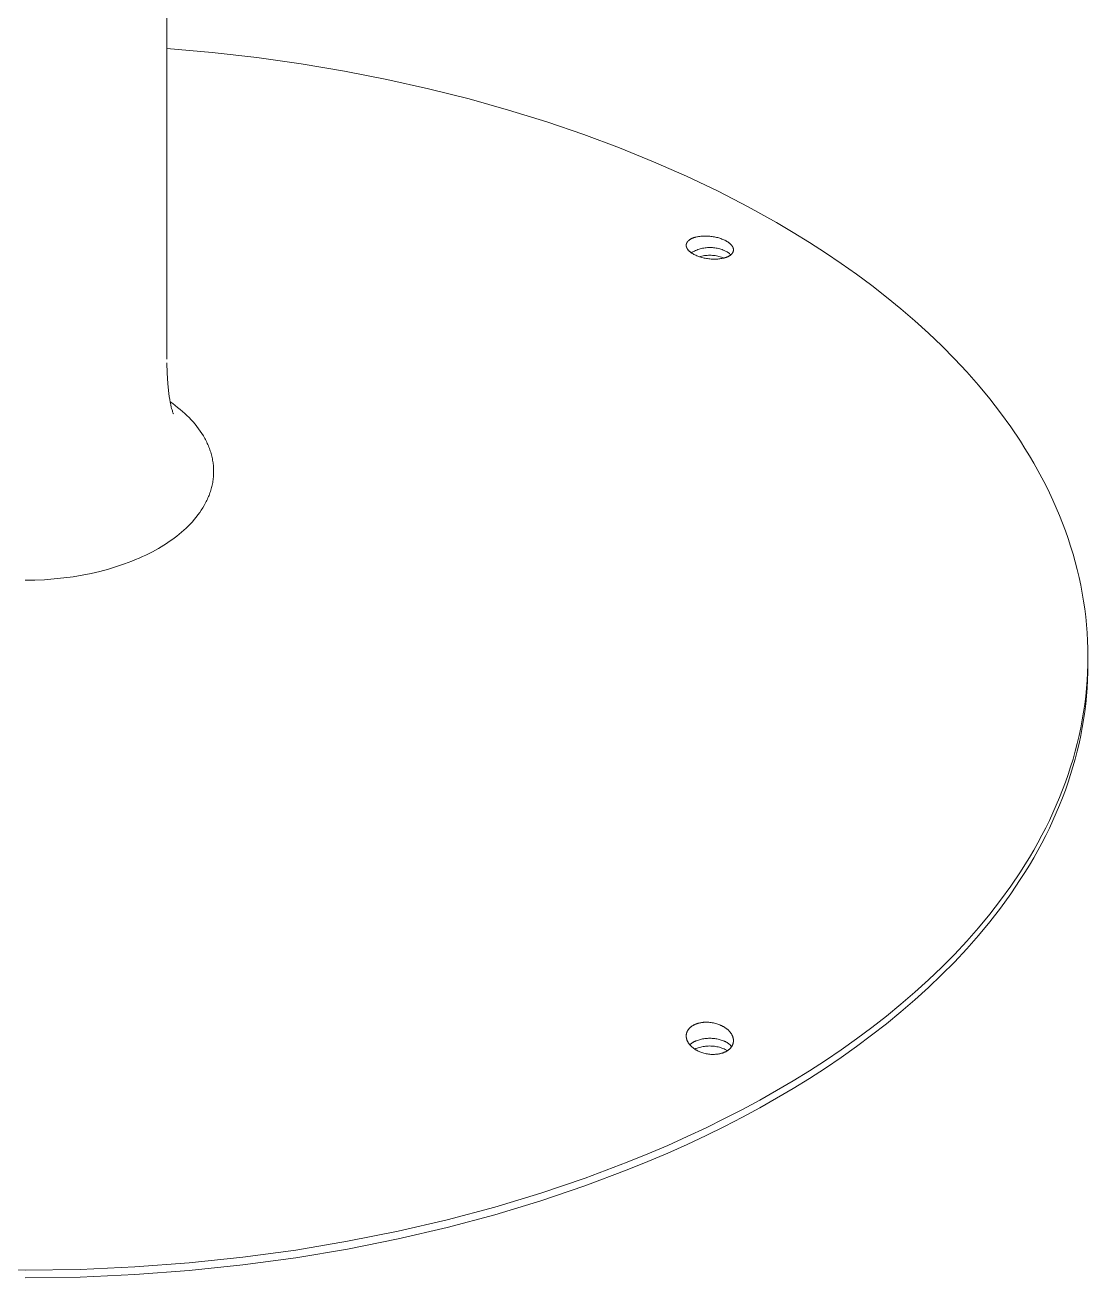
# Model space of a CAD drawing. Header units: inches. Extents: x 2 to 134, y 11 to 101.
# Drawn here: x 113.63 to 121.43, y 16.6 to 25.79 of the extents above; entities that cross this region are included whole.
import ezdxf

# ---------------------------------------------------------------- set-up
doc = ezdxf.new("R2010")
doc.units = ezdxf.units.IN
doc.layers.add('ZANO_R', color=7, linetype='Continuous', lineweight=0)

msp = doc.modelspace()

# ---------------------------------------------------------------- linework, layer by layer
at = {"layer": 'ZANO_R'}
for p, q in [((114.67047, 33.57523), (114.67047, 23.33972)), ((115.00291, 25.59127), (114.67047, 25.62132)), ((115.33154, 25.55313), (115.00291, 25.59127)), ((115.65551, 25.50712), (115.33154, 25.55313)), ((115.97398, 25.45347), (115.65551, 25.50712)), ((116.28619, 25.39247), (115.97398, 25.45347)), ((116.59141, 25.32445), (116.28619, 25.39247)), ((116.88899, 25.24975), (116.59141, 25.32445)), ((117.17832, 25.16873), (116.88899, 25.24975)), ((117.45886, 25.08179), (117.17832, 25.16873)), ((117.73017, 24.98934), (117.45886, 25.08179)), ((117.99182, 24.8918), (117.73017, 24.98934)), ((118.24349, 24.78958), (117.99182, 24.8918)), ((118.48491, 24.68312), (118.24349, 24.78958)), ((118.71588, 24.57285), (118.48491, 24.68312)), ((118.93626, 24.45919), (118.71588, 24.57285)), ((119.14596, 24.34257), (118.93626, 24.45919)), ((119.14613, 24.34247), (119.2672, 24.271)), ((118.48275, 24.18072), (118.48288, 24.18173)), ((118.48288, 24.18173), (118.48303, 24.18274)), ((118.48303, 24.18274), (118.48321, 24.18374)), ((118.48321, 24.18374), (118.48342, 24.18474)), ((118.48342, 24.18474), (118.48365, 24.18573)), ((118.48365, 24.18573), (118.48391, 24.18671)), ((118.48391, 24.18671), (118.48419, 24.1877)), ((118.48419, 24.1877), (118.4845, 24.18867)), ((118.4845, 24.18867), (118.48483, 24.18964)), ((118.48483, 24.18964), (118.48519, 24.19061)), ((118.48519, 24.19061), (118.48558, 24.19157)), ((118.48558, 24.19157), (118.48599, 24.19252)), ((118.48599, 24.19252), (118.48642, 24.19347)), ((118.48642, 24.19347), (118.48688, 24.19442)), ((118.48688, 24.19442), (118.48737, 24.19535)), ((118.48737, 24.19535), (118.48788, 24.19629)), ((118.48788, 24.19629), (118.48841, 24.19721)), ((118.48841, 24.19721), (118.48897, 24.19813)), ((118.48897, 24.19813), (118.48955, 24.19905)), ((118.48955, 24.19905), (118.49016, 24.19995)), ((118.49016, 24.19995), (118.49079, 24.20085)), ((118.49079, 24.20085), (118.49145, 24.20175)), ((118.49145, 24.20175), (118.49213, 24.20264)), ((118.49213, 24.20264), (118.49283, 24.20352)), ((118.49283, 24.20352), (118.49356, 24.20439)), ((118.49356, 24.20439), (118.49431, 24.20526)), ((118.49431, 24.20526), (118.49508, 24.20612)), ((118.49508, 24.20612), (118.49588, 24.20698)), ((118.49588, 24.20698), (118.49671, 24.20782)), ((118.49671, 24.20782), (118.49755, 24.20866)), ((118.49755, 24.20866), (118.49842, 24.2095)), ((118.49842, 24.2095), (118.49931, 24.21032)), ((118.49931, 24.21032), (118.50116, 24.21195)), ((118.50116, 24.21195), (118.50311, 24.21355)), ((118.50311, 24.21355), (118.50514, 24.21512)), ((118.50514, 24.21512), (118.50727, 24.21665)), ((118.50727, 24.21665), (118.50948, 24.21815)), ((118.50948, 24.21815), (118.51178, 24.21962)), ((118.51178, 24.21962), (118.51417, 24.22106)), ((118.51417, 24.22106), (118.51665, 24.22246)), ((118.51665, 24.22246), (118.51921, 24.22382)), ((118.51921, 24.22382), (118.52185, 24.22515)), ((118.52185, 24.22515), (118.52458, 24.22644)), ((118.52458, 24.22644), (118.5274, 24.22769)), ((118.5274, 24.22769), (118.53029, 24.2289)), ((118.53029, 24.2289), (118.53327, 24.23008)), ((118.53327, 24.23008), (118.53633, 24.23121)), ((118.53633, 24.23121), (118.53944, 24.23229)), ((118.53944, 24.23229), (118.54263, 24.23333)), ((118.54263, 24.23333), (118.54587, 24.23433)), ((118.54587, 24.23433), (118.54918, 24.23528)), ((118.54918, 24.23528), (118.55254, 24.23618)), ((118.55254, 24.23618), (118.55944, 24.23784)), ((118.55944, 24.23784), (118.56656, 24.23932)), ((118.56656, 24.23932), (118.57388, 24.2406)), ((118.57388, 24.2406), (118.58138, 24.24169)), ((118.58138, 24.24169), (118.58906, 24.24259)), ((118.58906, 24.24259), (118.5969, 24.2433)), ((118.5969, 24.2433), (118.60489, 24.2438)), ((118.60489, 24.2438), (118.61301, 24.24411)), ((118.61301, 24.24411), (118.62125, 24.24422)), ((118.62125, 24.24422), (118.6296, 24.24412)), ((118.6296, 24.24412), (118.63804, 24.24382)), ((118.63804, 24.24382), (118.64655, 24.24332)), ((118.64655, 24.24332), (118.65513, 24.2426)), ((118.65513, 24.2426), (118.66374, 24.24168)), ((118.66374, 24.24168), (118.6723, 24.24056)), ((118.6723, 24.24056), (118.68079, 24.23925)), ((118.68079, 24.23925), (118.6892, 24.23775)), ((118.6892, 24.23775), (118.69751, 24.23605)), ((118.69751, 24.23605), (118.70571, 24.23418)), ((118.70571, 24.23418), (118.71379, 24.23213)), ((118.71379, 24.23213), (118.72173, 24.2299)), ((118.72173, 24.2299), (118.72951, 24.2275)), ((118.72951, 24.2275), (118.73712, 24.22494)), ((118.73712, 24.22494), (118.74455, 24.22221)), ((118.74455, 24.22221), (118.75178, 24.21932)), ((118.75178, 24.21932), (118.7588, 24.21628)), ((118.7588, 24.21628), (118.76558, 24.21309)), ((118.76558, 24.21309), (118.77213, 24.20975)), ((118.77213, 24.20975), (118.77531, 24.20802)), ((118.77531, 24.20802), (118.77842, 24.20627)), ((118.78145, 24.20448), (118.77842, 24.20627)), ((118.7844, 24.20267), (118.78145, 24.20448)), ((118.78726, 24.20083), (118.7844, 24.20267)), ((118.79003, 24.19898), (118.78726, 24.20083)), ((118.79271, 24.1971), (118.79003, 24.19898)), ((118.7953, 24.1952), (118.79271, 24.1971)), ((118.79781, 24.19329), (118.7953, 24.1952)), ((118.80022, 24.19136), (118.79781, 24.19329)), ((118.80254, 24.18941), (118.80022, 24.19136)), ((118.80477, 24.18744), (118.80254, 24.18941)), ((118.80691, 24.18546), (118.80477, 24.18744)), ((118.80895, 24.18347), (118.80691, 24.18546)), ((118.8109, 24.18146), (118.80895, 24.18347)), ((118.81276, 24.17944), (118.8109, 24.18146)), ((119.2672, 24.271), (119.38654, 24.19734)), ((119.38654, 24.19734), (119.504, 24.12148)), ((118.4825, 24.17664), (118.48253, 24.17767)), ((118.48251, 24.17561), (118.4825, 24.17664)), ((118.48254, 24.17457), (118.48251, 24.17561)), ((118.48253, 24.17767), (118.48257, 24.17869)), ((118.4826, 24.17354), (118.48254, 24.17457)), ((118.48257, 24.17869), (118.48265, 24.17971)), ((118.48268, 24.1725), (118.4826, 24.17354)), ((118.48265, 24.17971), (118.48275, 24.18072)), ((118.48279, 24.17146), (118.48268, 24.1725)), ((118.48293, 24.17042), (118.48279, 24.17146)), ((118.48309, 24.16939), (118.48293, 24.17042)), ((118.48328, 24.16835), (118.48309, 24.16939)), ((118.4835, 24.1673), (118.48328, 24.16835)), ((118.48374, 24.16626), (118.4835, 24.1673)), ((118.48401, 24.16522), (118.48374, 24.16626)), ((118.48431, 24.16418), (118.48401, 24.16522)), ((118.48463, 24.16314), (118.48431, 24.16418)), ((118.48497, 24.1621), (118.48463, 24.16314)), ((118.48534, 24.16105), (118.48497, 24.1621)), ((118.48574, 24.16001), (118.48534, 24.16105)), ((118.48616, 24.15897), (118.48574, 24.16001)), ((118.48661, 24.15793), (118.48616, 24.15897)), ((118.48708, 24.15689), (118.48661, 24.15793)), ((118.48758, 24.15585), (118.48708, 24.15689)), ((118.48811, 24.15481), (118.48758, 24.15585)), ((118.48866, 24.15378), (118.48811, 24.15481)), ((118.48923, 24.15274), (118.48866, 24.15378)), ((118.48983, 24.15171), (118.48923, 24.15274)), ((118.49045, 24.15067), (118.48983, 24.15171)), ((118.4911, 24.14964), (118.49045, 24.15067)), ((118.49247, 24.14758), (118.4911, 24.14964)), ((118.49394, 24.14553), (118.49247, 24.14758)), ((118.49551, 24.14348), (118.49394, 24.14553)), ((118.49717, 24.14145), (118.49551, 24.14348)), ((118.49893, 24.13942), (118.49717, 24.14145)), ((118.50078, 24.1374), (118.49893, 24.13942)), ((118.50273, 24.1354), (118.50078, 24.1374)), ((118.50478, 24.13341), (118.50273, 24.1354)), ((118.50691, 24.13143), (118.50478, 24.13341)), ((118.50914, 24.12947), (118.50691, 24.13143)), ((118.51147, 24.12752), (118.50914, 24.12947)), ((118.51388, 24.12559), (118.51147, 24.12752)), ((118.51638, 24.12368), (118.51388, 24.12559)), ((118.51898, 24.12179), (118.51638, 24.12368)), ((118.52166, 24.11991), (118.51898, 24.12179)), ((118.52744, 24.12584), (118.51965, 24.12131)), ((118.52443, 24.11806), (118.52166, 24.11991)), ((118.52729, 24.11622), (118.52443, 24.11806)), ((118.53024, 24.11441), (118.52729, 24.11622)), ((118.53539, 24.13009), (118.52744, 24.12584)), ((118.53327, 24.11262), (118.53024, 24.11441)), ((118.53327, 24.11262), (118.53956, 24.10914)), ((118.54347, 24.13408), (118.53539, 24.13009)), ((118.53956, 24.10914), (118.54611, 24.1058)), ((118.55169, 24.13779), (118.54347, 24.13408)), ((118.54611, 24.1058), (118.5529, 24.1026)), ((118.56002, 24.14122), (118.55169, 24.13779)), ((118.5529, 24.1026), (118.55991, 24.09955)), ((118.55991, 24.09955), (118.56714, 24.09666)), ((118.56847, 24.14437), (118.56002, 24.14122)), ((118.56714, 24.09666), (118.57457, 24.09392)), ((118.57702, 24.14722), (118.56847, 24.14437)), ((118.57457, 24.09392), (118.58219, 24.09135)), ((118.58566, 24.14979), (118.57702, 24.14722)), ((118.58826, 24.09492), (118.57885, 24.09245)), ((118.58219, 24.09135), (118.58997, 24.08894)), ((118.59438, 24.15206), (118.58566, 24.14979)), ((118.59775, 24.09705), (118.58826, 24.09492)), ((118.60318, 24.15403), (118.59438, 24.15206)), ((118.60731, 24.09887), (118.59775, 24.09705)), ((118.61204, 24.15571), (118.60318, 24.15403)), ((118.61692, 24.10035), (118.60731, 24.09887)), ((118.62095, 24.15708), (118.61204, 24.15571)), ((118.62658, 24.1015), (118.61692, 24.10035)), ((118.6299, 24.15815), (118.62095, 24.15708)), ((118.63628, 24.10231), (118.62658, 24.1015)), ((118.63888, 24.15892), (118.6299, 24.15815)), ((118.646, 24.10279), (118.63628, 24.10231)), ((118.64788, 24.15938), (118.63888, 24.15892)), ((118.65572, 24.10294), (118.646, 24.10279)), ((118.65689, 24.15954), (118.64788, 24.15938)), ((118.66545, 24.10275), (118.65572, 24.10294)), ((118.66591, 24.15939), (118.65689, 24.15954)), ((118.67517, 24.10223), (118.66545, 24.10275)), ((118.67491, 24.15893), (118.66591, 24.15939)), ((118.68389, 24.15817), (118.67491, 24.15893)), ((118.68486, 24.10138), (118.67517, 24.10223)), ((118.69284, 24.1571), (118.68389, 24.15817)), ((118.69451, 24.10019), (118.68486, 24.10138)), ((118.70175, 24.15574), (118.69284, 24.1571)), ((118.70412, 24.09867), (118.69451, 24.10019)), ((118.71061, 24.15407), (118.70175, 24.15574)), ((118.71367, 24.09682), (118.70412, 24.09867)), ((118.71941, 24.1521), (118.71061, 24.15407)), ((118.72315, 24.09464), (118.71367, 24.09682)), ((118.72813, 24.14983), (118.71941, 24.1521)), ((118.73256, 24.09214), (118.72315, 24.09464)), ((118.73677, 24.14727), (118.72813, 24.14983)), ((118.74187, 24.08931), (118.73256, 24.09214)), ((118.74532, 24.14442), (118.73677, 24.14727)), ((118.75377, 24.14128), (118.74532, 24.14442)), ((118.76211, 24.13786), (118.75377, 24.14128)), ((118.77033, 24.13415), (118.76211, 24.13786)), ((118.77842, 24.13017), (118.77033, 24.13415)), ((118.78222, 24.12795), (118.77842, 24.13017)), ((118.77842, 24.08854), (118.78139, 24.08972)), ((118.78139, 24.08972), (118.78429, 24.09093)), ((118.78594, 24.1256), (118.78222, 24.12795)), ((118.78429, 24.09093), (118.7871, 24.09218)), ((118.78958, 24.12312), (118.78594, 24.1256)), ((118.7871, 24.09218), (118.78984, 24.09348)), ((118.79313, 24.12052), (118.78958, 24.12312)), ((118.78984, 24.09348), (118.79248, 24.0948)), ((118.79248, 24.0948), (118.79504, 24.09617)), ((118.79659, 24.1178), (118.79313, 24.12052)), ((118.79504, 24.09617), (118.79752, 24.09757)), ((118.79996, 24.11497), (118.79659, 24.1178)), ((118.79752, 24.09757), (118.79991, 24.09901)), ((118.79991, 24.09901), (118.80221, 24.10048)), ((118.80322, 24.11202), (118.79996, 24.11497)), ((118.80221, 24.10048), (118.80442, 24.10198)), ((118.80639, 24.10896), (118.80322, 24.11202)), ((118.80442, 24.10198), (118.80655, 24.10352)), ((118.80944, 24.10579), (118.80639, 24.10896)), ((118.80655, 24.10352), (118.80858, 24.10509)), ((118.80858, 24.10509), (118.81053, 24.10669)), ((118.81053, 24.10669), (118.81238, 24.10833)), ((118.81238, 24.10833), (118.81327, 24.10915)), ((118.81451, 24.17741), (118.81276, 24.17944)), ((118.81327, 24.10915), (118.81414, 24.10999)), ((118.81414, 24.10999), (118.81498, 24.11083)), ((118.81618, 24.17537), (118.81451, 24.17741)), ((118.81498, 24.11083), (118.81581, 24.11168)), ((118.81581, 24.11168), (118.8166, 24.11254)), ((118.81774, 24.17332), (118.81618, 24.17537)), ((118.8166, 24.11254), (118.81738, 24.1134)), ((118.81738, 24.1134), (118.81813, 24.11427)), ((118.81921, 24.17126), (118.81774, 24.17332)), ((118.81813, 24.11427), (118.81886, 24.11515)), ((118.81886, 24.11515), (118.81956, 24.11603)), ((118.82059, 24.1692), (118.81921, 24.17126)), ((118.81956, 24.11603), (118.82024, 24.11692)), ((118.82024, 24.11692), (118.8209, 24.11782)), ((118.82123, 24.16816), (118.82059, 24.1692)), ((118.8209, 24.11782), (118.82153, 24.11873)), ((118.82186, 24.16713), (118.82123, 24.16816)), ((118.82153, 24.11873), (118.82214, 24.11964)), ((118.82246, 24.16609), (118.82186, 24.16713)), ((118.82214, 24.11964), (118.82272, 24.12055)), ((118.82303, 24.16505), (118.82246, 24.16609)), ((118.82272, 24.12055), (118.82328, 24.12148)), ((118.82358, 24.16401), (118.82303, 24.16505)), ((118.82328, 24.12148), (118.82381, 24.1224)), ((118.8241, 24.16297), (118.82358, 24.16401)), ((118.82381, 24.1224), (118.82432, 24.12334)), ((118.8246, 24.16192), (118.8241, 24.16297)), ((118.82432, 24.12334), (118.82481, 24.12428)), ((118.82508, 24.16088), (118.8246, 24.16192)), ((118.82481, 24.12428), (118.82527, 24.12523)), ((118.82552, 24.15984), (118.82508, 24.16088)), ((118.82527, 24.12523), (118.8257, 24.12618)), ((118.82595, 24.15879), (118.82552, 24.15984)), ((118.8257, 24.12618), (118.82611, 24.12714)), ((118.82634, 24.15775), (118.82595, 24.15879)), ((118.82611, 24.12714), (118.8265, 24.1281)), ((118.82672, 24.15671), (118.82634, 24.15775)), ((118.8265, 24.1281), (118.82686, 24.12907)), ((118.82706, 24.15566), (118.82672, 24.15671)), ((118.82686, 24.12907), (118.82719, 24.13004)), ((118.82738, 24.15462), (118.82706, 24.15566)), ((118.82719, 24.13004), (118.8275, 24.13102)), ((118.82768, 24.15357), (118.82738, 24.15462)), ((118.8275, 24.13102), (118.82778, 24.13201)), ((118.82795, 24.15253), (118.82768, 24.15357)), ((118.82778, 24.13201), (118.82804, 24.133)), ((118.82819, 24.15148), (118.82795, 24.15253)), ((118.82804, 24.133), (118.82827, 24.13399)), ((118.8284, 24.15044), (118.82819, 24.15148)), ((118.82827, 24.13399), (118.82848, 24.13499)), ((118.82859, 24.14939), (118.8284, 24.15044)), ((118.82848, 24.13499), (118.82866, 24.136)), ((118.82876, 24.14835), (118.82859, 24.14939)), ((118.82866, 24.136), (118.82881, 24.137)), ((118.8289, 24.14731), (118.82876, 24.14835)), ((118.82881, 24.137), (118.82894, 24.13802)), ((118.82901, 24.14627), (118.8289, 24.14731)), ((118.82894, 24.13802), (118.82904, 24.13904)), ((118.82909, 24.14523), (118.82901, 24.14627)), ((118.82904, 24.13904), (118.82911, 24.14006)), ((118.82915, 24.14419), (118.82909, 24.14523)), ((118.82911, 24.14006), (118.82916, 24.14108)), ((118.82918, 24.14315), (118.82915, 24.14419)), ((118.82916, 24.14108), (118.82919, 24.14212)), ((118.82919, 24.14212), (118.82918, 24.14315)), ((119.504, 24.12148), (119.61943, 24.04345)), ((118.58997, 24.08894), (118.59791, 24.08671)), ((118.59791, 24.08671), (118.60598, 24.08464)), ((118.60598, 24.08464), (118.61419, 24.08276)), ((118.61419, 24.08276), (118.6225, 24.08106)), ((118.6225, 24.08106), (118.63091, 24.07954)), ((118.63091, 24.07954), (118.6394, 24.07821)), ((118.6394, 24.07821), (118.64795, 24.07708)), ((118.64795, 24.07708), (118.65656, 24.07615)), ((118.65656, 24.07615), (118.66514, 24.07542)), ((118.66514, 24.07542), (118.67366, 24.0749)), ((118.67366, 24.0749), (118.68209, 24.07459)), ((118.68209, 24.07459), (118.69044, 24.07448)), ((118.69044, 24.07448), (118.69868, 24.07458)), ((118.69868, 24.07458), (118.7068, 24.07488)), ((118.7068, 24.07488), (118.71479, 24.07537)), ((118.71479, 24.07537), (118.72263, 24.07607)), ((118.72263, 24.07607), (118.73031, 24.07696)), ((118.73031, 24.07696), (118.73781, 24.07804)), ((118.73781, 24.07804), (118.74513, 24.07932)), ((118.75107, 24.08617), (118.74187, 24.08931)), ((118.74513, 24.07932), (118.75225, 24.08079)), ((118.76017, 24.08271), (118.75107, 24.08617)), ((118.75225, 24.08079), (118.75915, 24.08245)), ((118.75915, 24.08245), (118.76251, 24.08335)), ((118.76251, 24.08335), (118.76582, 24.08429)), ((118.76582, 24.08429), (118.76906, 24.08529)), ((118.76906, 24.08529), (118.77224, 24.08633)), ((118.77224, 24.08633), (118.77536, 24.08741)), ((118.77536, 24.08741), (118.77842, 24.08854)), ((119.61943, 24.04345), (119.73267, 23.96324)), ((119.73267, 23.96324), (119.84357, 23.88089)), ((119.84357, 23.88089), (119.95197, 23.79642)), ((119.95197, 23.79642), (120.0577, 23.70984)), ((120.0577, 23.70984), (120.16062, 23.62121)), ((120.16062, 23.62121), (120.26057, 23.53054)), ((120.26057, 23.53054), (120.35738, 23.43789)), ((120.35738, 23.43789), (120.45091, 23.3433)), ((114.67035, 23.35035), (114.67043, 23.33972)), ((114.67077, 23.31342), (114.67315, 23.23751)), ((120.45091, 23.3433), (120.541, 23.24683)), ((114.67315, 23.23751), (114.67796, 23.16171)), ((120.541, 23.24683), (120.62751, 23.14852)), ((114.67796, 23.16171), (114.68282, 23.11145)), ((114.68282, 23.11145), (114.68872, 23.06577)), ((120.62751, 23.14852), (120.71028, 23.04845)), ((114.68872, 23.06577), (114.69202, 23.04473)), ((114.69202, 23.04473), (114.69556, 23.02495)), ((114.71388, 23.01406), (114.6951, 23.0274)), ((114.69556, 23.02495), (114.69931, 23.00647)), ((114.69931, 23.00647), (114.70327, 22.98931)), ((114.70327, 22.98931), (114.70614, 22.97813)), ((114.73229, 23.00038), (114.71388, 23.01406)), ((114.75032, 22.98637), (114.73229, 23.00038)), ((114.76794, 22.97203), (114.75032, 22.98637)), ((120.71028, 23.04845), (120.78917, 22.94668)), ((114.70614, 22.97813), (114.70885, 22.96849)), ((114.70885, 22.96849), (114.71134, 22.96031)), ((114.71134, 22.96031), (114.71356, 22.95357)), ((114.71356, 22.95357), (114.71548, 22.9482)), ((114.71548, 22.9482), (114.71704, 22.94414)), ((114.71704, 22.94414), (114.71819, 22.94136)), ((114.71819, 22.94136), (114.71908, 22.93939)), ((114.71908, 22.93939), (114.71909, 22.93938)), ((114.71908, 22.93937), (114.71908, 22.93938)), ((114.71909, 22.93937), (114.71908, 22.93937)), ((114.71909, 22.93938), (114.71909, 22.93937)), ((114.71909, 22.93937), (114.71909, 22.93937)), ((114.71909, 22.93937), (114.71909, 22.93937)), ((114.71909, 22.93937), (114.71909, 22.93937)), ((114.71909, 22.93937), (114.71909, 22.93937)), ((114.71909, 22.93937), (114.71909, 22.93937)), ((114.71909, 22.93937), (114.71909, 22.93937)), ((114.71909, 22.93937), (114.71909, 22.93937)), ((114.71909, 22.93937), (114.71909, 22.93937)), ((114.71909, 22.93937), (114.71909, 22.93937)), ((114.71909, 22.93937), (114.71909, 22.93937)), ((114.71909, 22.93937), (114.71909, 22.93937)), ((114.71909, 22.93937), (114.71909, 22.93937)), ((114.71909, 22.93937), (114.71909, 22.93937)), ((114.71909, 22.93937), (114.71909, 22.93937)), ((114.71909, 22.93937), (114.71909, 22.93937)), ((114.71909, 22.93937), (114.71909, 22.93937)), ((114.71909, 22.93937), (114.71909, 22.93937)), ((114.71909, 22.93937), (114.71909, 22.93937)), ((114.71909, 22.93937), (114.71909, 22.93937)), ((114.71909, 22.93937), (114.71909, 22.93937)), ((114.71909, 22.93937), (114.71909, 22.93937)), ((114.71909, 22.93937), (114.71909, 22.93937)), ((114.71909, 22.93937), (114.71909, 22.93937)), ((114.71909, 22.93937), (114.71909, 22.93937)), ((114.71909, 22.93937), (114.71909, 22.93937)), ((114.71909, 22.93937), (114.71909, 22.93937)), ((114.71909, 22.93937), (114.71909, 22.93937)), ((114.71909, 22.93937), (114.71909, 22.93937)), ((114.71909, 22.93937), (114.71909, 22.93937)), ((114.71909, 22.93937), (114.71909, 22.93937)), ((114.71909, 22.93937), (114.71909, 22.93937)), ((114.71909, 22.93937), (114.71909, 22.93937)), ((114.71909, 22.93937), (114.71909, 22.93937)), ((114.71909, 22.93937), (114.71909, 22.93937)), ((114.71909, 22.93937), (114.71909, 22.93937)), ((114.71909, 22.93937), (114.71909, 22.93937)), ((114.78512, 22.95738), (114.76794, 22.97203)), ((114.80185, 22.9424), (114.78512, 22.95738)), ((114.81809, 22.92712), (114.80185, 22.9424)), ((114.83384, 22.91153), (114.81809, 22.92712)), ((114.84906, 22.89564), (114.83384, 22.91153)), ((114.86373, 22.87947), (114.84906, 22.89564)), ((120.78917, 22.94668), (120.86405, 22.84328)), ((114.87783, 22.86302), (114.86373, 22.87947)), ((114.89135, 22.84629), (114.87783, 22.86302)), ((114.90425, 22.82931), (114.89135, 22.84629)), ((114.91653, 22.81207), (114.90425, 22.82931)), ((114.92815, 22.7946), (114.91653, 22.81207)), ((120.86405, 22.84328), (120.93477, 22.73833)), ((114.93911, 22.77689), (114.92815, 22.7946)), ((114.94939, 22.75898), (114.93911, 22.77689)), ((114.95426, 22.74994), (114.94939, 22.75898)), ((114.95896, 22.74086), (114.95426, 22.74994)), ((114.96347, 22.73173), (114.95896, 22.74086)), ((114.96781, 22.72255), (114.96347, 22.73173)), ((114.97196, 22.71334), (114.96781, 22.72255)), ((114.97593, 22.70407), (114.97196, 22.71334)), ((120.93477, 22.73833), (120.96854, 22.68529)), ((114.97971, 22.69477), (114.97593, 22.70407)), ((114.98331, 22.68543), (114.97971, 22.69477)), ((114.98671, 22.67606), (114.98331, 22.68543)), ((114.98992, 22.66665), (114.98671, 22.67606)), ((114.99294, 22.65721), (114.98992, 22.66665)), ((114.99577, 22.64774), (114.99294, 22.65721)), ((114.9984, 22.63824), (114.99577, 22.64774)), ((115.00084, 22.62871), (114.9984, 22.63824)), ((115.00308, 22.61916), (115.00084, 22.62871)), ((115.00512, 22.60959), (115.00308, 22.61916)), ((120.96854, 22.68529), (121.00122, 22.6319)), ((121.00122, 22.6319), (121.03281, 22.57816)), ((115.00696, 22.59999), (115.00512, 22.60959)), ((115.0086, 22.59038), (115.00696, 22.59999)), ((115.01004, 22.58075), (115.0086, 22.59038)), ((115.01128, 22.57111), (115.01004, 22.58075)), ((115.01231, 22.56146), (115.01128, 22.57111)), ((115.01315, 22.55179), (115.01231, 22.56146)), ((115.01378, 22.54212), (115.01315, 22.55179)), ((115.01421, 22.53244), (115.01378, 22.54212)), ((115.01444, 22.52276), (115.01421, 22.53244)), ((121.03281, 22.57816), (121.06328, 22.52408)), ((115.00557, 22.42624), (115.00736, 22.43584)), ((115.00736, 22.43584), (115.00895, 22.44545)), ((115.00895, 22.44545), (115.01035, 22.45508)), ((115.01035, 22.45508), (115.01154, 22.46473)), ((115.01154, 22.46473), (115.01253, 22.47438)), ((115.01253, 22.47438), (115.01332, 22.48405)), ((115.01332, 22.48405), (115.0139, 22.49372)), ((115.0139, 22.49372), (115.01428, 22.5034)), ((115.01428, 22.5034), (115.01446, 22.51308)), ((115.01446, 22.51308), (115.01444, 22.52276)), ((121.06328, 22.52408), (121.09262, 22.46968)), ((121.09262, 22.46968), (121.12081, 22.41497)), ((114.98057, 22.34099), (114.98412, 22.35034)), ((114.98412, 22.35034), (114.98748, 22.35972)), ((114.98748, 22.35972), (114.99065, 22.36914)), ((114.99065, 22.36914), (114.99363, 22.37858)), ((114.99363, 22.37858), (114.99641, 22.38806)), ((114.99641, 22.38806), (114.99899, 22.39757)), ((114.99899, 22.39757), (115.00138, 22.4071)), ((115.00138, 22.4071), (115.00357, 22.41666)), ((115.00357, 22.41666), (115.00557, 22.42624)), ((121.12081, 22.41497), (121.14786, 22.35996)), ((121.14786, 22.35996), (121.17373, 22.30465)), ((114.935, 22.24988), (114.94554, 22.26771)), ((114.94554, 22.26771), (114.95538, 22.28576)), ((114.95538, 22.28576), (114.96003, 22.29485)), ((114.96003, 22.29485), (114.96451, 22.30399)), ((114.96451, 22.30399), (114.9688, 22.31318)), ((114.9688, 22.31318), (114.97291, 22.32241)), ((114.97291, 22.32241), (114.97684, 22.33168)), ((114.97684, 22.33168), (114.98057, 22.34099)), ((121.17373, 22.30465), (121.19842, 22.24907)), ((114.85818, 22.14788), (114.87251, 22.16423)), ((114.87251, 22.16423), (114.88625, 22.18085)), ((114.88625, 22.18085), (114.89939, 22.19774)), ((114.89939, 22.19774), (114.91191, 22.21488)), ((114.91191, 22.21488), (114.92378, 22.23226)), ((114.92378, 22.23226), (114.935, 22.24988)), ((121.19842, 22.24907), (121.22192, 22.19323)), ((121.22192, 22.19323), (121.24422, 22.13713)), ((114.76125, 22.05601), (114.7786, 22.07055)), ((114.7786, 22.07055), (114.79551, 22.0854)), ((114.79551, 22.0854), (114.81194, 22.10057)), ((114.81194, 22.10057), (114.82788, 22.11604)), ((114.82788, 22.11604), (114.8433, 22.13182)), ((114.8433, 22.13182), (114.85818, 22.14788)), ((121.24422, 22.13713), (121.2653, 22.08079)), ((121.2653, 22.08079), (121.28515, 22.02423)), ((114.62916, 21.96353), (114.64901, 21.97573)), ((114.64901, 21.97573), (114.66857, 21.98827)), ((114.66857, 21.98827), (114.68782, 22.00115)), ((114.68782, 22.00115), (114.70674, 22.01437)), ((114.70674, 22.01437), (114.7253, 22.02792)), ((114.7253, 22.02792), (114.74347, 22.0418)), ((114.74347, 22.0418), (114.76125, 22.05601)), ((121.28515, 22.02423), (121.30378, 21.96745)), ((114.46717, 21.88022), (114.49249, 21.89158)), ((114.49249, 21.89158), (114.51714, 21.90318)), ((114.51714, 21.90318), (114.54112, 21.91501)), ((114.54112, 21.91501), (114.56444, 21.92704)), ((114.56444, 21.92704), (114.58708, 21.93927)), ((114.58708, 21.93927), (114.60905, 21.95167)), ((114.60905, 21.95167), (114.62916, 21.96353)), ((121.30378, 21.96745), (121.32115, 21.91047)), ((121.32115, 21.91047), (121.33728, 21.85331)), ((114.18003, 21.78334), (114.24207, 21.7999)), ((114.24207, 21.7999), (114.30194, 21.81799)), ((114.30194, 21.81799), (114.35949, 21.83749)), ((114.35949, 21.83749), (114.4146, 21.85828)), ((114.4146, 21.85828), (114.44121, 21.86911)), ((114.44121, 21.86911), (114.46717, 21.88022)), ((121.33728, 21.85331), (121.35214, 21.79598)), ((121.35214, 21.79598), (121.36574, 21.73848)), ((113.63024, 21.7176), (113.70187, 21.71867)), ((113.70187, 21.71867), (113.7732, 21.72187)), ((113.7732, 21.72187), (113.84397, 21.72718)), ((113.84397, 21.72718), (113.91389, 21.73455)), ((113.91389, 21.73455), (113.98269, 21.74394)), ((113.98269, 21.74394), (114.05014, 21.75525)), ((114.05014, 21.75525), (114.11599, 21.76842)), ((114.11599, 21.76842), (114.18003, 21.78334)), ((121.36574, 21.73848), (121.37806, 21.68085)), ((121.37806, 21.68085), (121.3891, 21.62308)), ((121.3891, 21.62308), (121.39886, 21.5652)), ((121.39886, 21.5652), (121.40733, 21.50721)), ((121.40733, 21.50721), (121.4145, 21.44914)), ((121.4145, 21.44914), (121.42037, 21.39099)), ((121.42037, 21.39099), (121.42494, 21.33279)), ((121.42494, 21.33279), (121.4282, 21.27454)), ((121.4282, 21.27454), (121.43016, 21.21626)), ((121.43016, 21.21626), (121.43082, 21.15797)), ((121.43082, 21.15797), (121.43016, 21.09967)), ((121.43016, 21.09967), (121.4282, 21.0414)), ((121.43065, 21.10145), (121.42999, 21.04316)), ((121.43065, 21.12976), (121.43065, 21.10145)), ((121.42494, 20.98315), (121.42037, 20.92494)), ((121.42803, 20.98488), (121.42477, 20.92663)), ((121.4282, 21.0414), (121.42494, 20.98315)), ((121.42999, 21.04316), (121.42803, 20.98488)), ((121.42037, 20.92494), (121.4145, 20.8668)), ((121.42477, 20.92663), (121.4202, 20.86843)), ((121.40733, 20.80872), (121.39886, 20.75074)), ((121.41433, 20.81028), (121.40716, 20.75221)), ((121.4145, 20.8668), (121.40733, 20.80872)), ((121.4202, 20.86843), (121.41433, 20.81028)), ((121.3891, 20.69285), (121.37806, 20.63509)), ((121.39869, 20.69422), (121.38894, 20.63634)), ((121.39886, 20.75074), (121.3891, 20.69285)), ((121.40716, 20.75221), (121.39869, 20.69422)), ((121.37806, 20.63509), (121.36574, 20.57745)), ((121.38894, 20.63634), (121.37789, 20.57857)), ((121.35214, 20.51996), (121.33728, 20.46262)), ((121.36557, 20.52093), (121.35197, 20.46344)), ((121.36574, 20.57745), (121.35214, 20.51996)), ((121.37789, 20.57857), (121.36557, 20.52093)), ((121.33728, 20.46262), (121.32115, 20.40546)), ((121.35197, 20.46344), (121.33711, 20.40611)), ((121.30378, 20.34848), (121.28515, 20.29171)), ((121.32098, 20.34894), (121.30361, 20.29197)), ((121.32115, 20.40546), (121.30378, 20.34848)), ((121.33711, 20.40611), (121.32098, 20.34894)), ((121.2653, 20.23514), (121.24422, 20.17881)), ((121.28499, 20.23519), (121.26513, 20.17863)), ((121.28515, 20.29171), (121.2653, 20.23514)), ((121.30361, 20.29197), (121.28499, 20.23519)), ((121.24422, 20.17881), (121.22192, 20.12271)), ((121.26513, 20.17863), (121.24405, 20.12229)), ((121.19842, 20.06686), (121.17373, 20.01128)), ((121.22175, 20.06619), (121.19825, 20.01035)), ((121.22192, 20.12271), (121.19842, 20.06686)), ((121.24405, 20.12229), (121.22175, 20.06619)), ((121.14786, 19.95598), (121.12081, 19.90096)), ((121.17356, 19.95477), (121.14769, 19.89946)), ((121.17373, 20.01128), (121.14786, 19.95598)), ((121.19825, 20.01035), (121.17356, 19.95477)), ((121.12081, 19.90096), (121.09262, 19.84625)), ((121.14769, 19.89946), (121.12065, 19.84445)), ((121.06328, 19.79185), (121.03281, 19.73777)), ((121.09245, 19.78973), (121.06311, 19.73533)), ((121.09262, 19.84625), (121.06328, 19.79185)), ((121.12065, 19.84445), (121.09245, 19.78973)), ((121.00122, 19.68404), (120.96854, 19.63064)), ((121.03264, 19.68126), (121.00106, 19.62752)), ((121.03281, 19.73777), (121.00122, 19.68404)), ((121.06311, 19.73533), (121.03264, 19.68126)), ((120.96854, 19.63064), (120.93477, 19.57761)), ((121.00106, 19.62752), (120.96837, 19.57413)), ((120.93461, 19.52109), (120.86388, 19.41614)), ((120.93477, 19.57761), (120.86405, 19.47265)), ((120.96837, 19.57413), (120.93461, 19.52109)), ((120.86388, 19.41614), (120.789, 19.31274)), ((120.86405, 19.47265), (120.78917, 19.36925)), ((120.789, 19.31274), (120.71011, 19.21097)), ((120.78917, 19.36925), (120.71028, 19.26748)), ((120.71028, 19.26748), (120.62751, 19.16741)), ((120.62751, 19.16741), (120.541, 19.06911)), ((120.71011, 19.21097), (120.62734, 19.11089)), ((120.541, 19.06911), (120.45091, 18.97263)), ((120.62734, 19.11089), (120.54084, 19.01259)), ((120.45091, 18.97263), (120.35738, 18.87804)), ((120.54084, 19.01259), (120.45075, 18.91612)), ((120.35738, 18.87804), (120.26057, 18.78539)), ((120.45075, 18.91612), (120.35722, 18.82153)), ((120.26057, 18.78539), (120.16062, 18.69473)), ((120.35722, 18.82153), (120.2604, 18.72888)), ((120.16062, 18.69473), (120.0577, 18.60609)), ((120.2604, 18.72888), (120.16046, 18.63821)), ((120.0577, 18.60609), (119.95197, 18.51952)), ((120.16046, 18.63821), (120.05754, 18.54958)), ((119.95197, 18.51952), (119.84357, 18.43504)), ((120.05754, 18.54958), (119.9518, 18.463)), ((118.48431, 18.39009), (118.48401, 18.38869)), ((118.48463, 18.39148), (118.48431, 18.39009)), ((118.48497, 18.39287), (118.48463, 18.39148)), ((118.48534, 18.39425), (118.48497, 18.39287)), ((118.48574, 18.39563), (118.48534, 18.39425)), ((118.48616, 18.397), (118.48574, 18.39563)), ((118.48661, 18.39836), (118.48616, 18.397)), ((118.48708, 18.39972), (118.48661, 18.39836)), ((118.48758, 18.40107), (118.48708, 18.39972)), ((118.48811, 18.40241), (118.48758, 18.40107)), ((118.48866, 18.40375), (118.48811, 18.40241)), ((118.48923, 18.40507), (118.48866, 18.40375)), ((118.48983, 18.40639), (118.48923, 18.40507)), ((118.49045, 18.4077), (118.48983, 18.40639)), ((118.4911, 18.40901), (118.49045, 18.4077)), ((118.49177, 18.41031), (118.4911, 18.40901)), ((118.49247, 18.41159), (118.49177, 18.41031)), ((118.49394, 18.41414), (118.49247, 18.41159)), ((118.49551, 18.41666), (118.49394, 18.41414)), ((118.49717, 18.41914), (118.49551, 18.41666)), ((118.49893, 18.42159), (118.49717, 18.41914)), ((118.50078, 18.42399), (118.49893, 18.42159)), ((118.50273, 18.42636), (118.50078, 18.42399)), ((118.50478, 18.42868), (118.50273, 18.42636)), ((118.50691, 18.43097), (118.50478, 18.42868)), ((118.50914, 18.43321), (118.50691, 18.43097)), ((118.51146, 18.43541), (118.50914, 18.43321)), ((118.51388, 18.43756), (118.51146, 18.43541)), ((118.51638, 18.43967), (118.51388, 18.43756)), ((118.51898, 18.44173), (118.51638, 18.43967)), ((118.52166, 18.44374), (118.51898, 18.44173)), ((118.52443, 18.4457), (118.52166, 18.44374)), ((118.52729, 18.44761), (118.52443, 18.4457)), ((118.53024, 18.44947), (118.52729, 18.44761)), ((118.53327, 18.45127), (118.53024, 18.44947)), ((118.53638, 18.45301), (118.53327, 18.45127)), ((118.53956, 18.45469), (118.53638, 18.45301)), ((118.5428, 18.45631), (118.53956, 18.45469)), ((118.54611, 18.45785), (118.5428, 18.45631)), ((118.54947, 18.45934), (118.54611, 18.45785)), ((118.5529, 18.46075), (118.54947, 18.45934)), ((118.55638, 18.4621), (118.5529, 18.46075)), ((118.55991, 18.46338), (118.55638, 18.4621)), ((118.5635, 18.4646), (118.55991, 18.46338)), ((118.56714, 18.46574), (118.5635, 18.4646)), ((118.57083, 18.46682), (118.56714, 18.46574)), ((118.57457, 18.46783), (118.57083, 18.46682)), ((118.57836, 18.46878), (118.57457, 18.46783)), ((118.58219, 18.46965), (118.57836, 18.46878)), ((118.58606, 18.47046), (118.58219, 18.46965)), ((118.58997, 18.4712), (118.58606, 18.47046)), ((118.59392, 18.47187), (118.58997, 18.4712)), ((118.59791, 18.47247), (118.59392, 18.47187)), ((118.60193, 18.473), (118.59791, 18.47247)), ((118.60598, 18.47346), (118.60193, 18.473)), ((118.61007, 18.47384), (118.60598, 18.47346)), ((118.61419, 18.47416), (118.61007, 18.47384)), ((118.6225, 18.47459), (118.61419, 18.47416)), ((118.63091, 18.47473), (118.6225, 18.47459)), ((118.6394, 18.47458), (118.63091, 18.47473)), ((118.64795, 18.47414), (118.6394, 18.47458)), ((118.65656, 18.47342), (118.64795, 18.47414)), ((118.66514, 18.4724), (118.65656, 18.47342)), ((118.67366, 18.47111), (118.66514, 18.4724)), ((118.68209, 18.46955), (118.67366, 18.47111)), ((118.69044, 18.46773), (118.68209, 18.46955)), ((118.69868, 18.46564), (118.69044, 18.46773)), ((118.7068, 18.4633), (118.69868, 18.46564)), ((118.71479, 18.46072), (118.7068, 18.4633)), ((118.72263, 18.45788), (118.71479, 18.46072)), ((118.73031, 18.45482), (118.72263, 18.45788)), ((118.73781, 18.45152), (118.73031, 18.45482)), ((118.7415, 18.44978), (118.73781, 18.45152)), ((118.74513, 18.44799), (118.7415, 18.44978)), ((118.74871, 18.44615), (118.74513, 18.44799)), ((118.75225, 18.44425), (118.74871, 18.44615)), ((118.75572, 18.4423), (118.75225, 18.44425)), ((118.75915, 18.44029), (118.75572, 18.4423)), ((118.76251, 18.43823), (118.75915, 18.44029)), ((118.76582, 18.43612), (118.76251, 18.43823)), ((118.76906, 18.43396), (118.76582, 18.43612)), ((118.77224, 18.43175), (118.76906, 18.43396)), ((118.77536, 18.42949), (118.77224, 18.43175)), ((118.77842, 18.42719), (118.77536, 18.42949)), ((118.78139, 18.42483), (118.77842, 18.42719)), ((118.78429, 18.42245), (118.78139, 18.42483)), ((118.7871, 18.42003), (118.78429, 18.42245)), ((118.78984, 18.41757), (118.7871, 18.42003)), ((118.79248, 18.41508), (118.78984, 18.41757)), ((118.79504, 18.41256), (118.79248, 18.41508)), ((118.79752, 18.41001), (118.79504, 18.41256)), ((118.79991, 18.40743), (118.79752, 18.41001)), ((118.80221, 18.40483), (118.79991, 18.40743)), ((118.80442, 18.40219), (118.80221, 18.40483)), ((118.80655, 18.39953), (118.80442, 18.40219)), ((118.80858, 18.39685), (118.80655, 18.39953)), ((118.81053, 18.39414), (118.80858, 18.39685)), ((118.81238, 18.39142), (118.81053, 18.39414)), ((118.81414, 18.38867), (118.81238, 18.39142)), ((119.84357, 18.43504), (119.73267, 18.35269)), ((119.9518, 18.463), (119.8434, 18.37853)), ((118.48251, 18.37438), (118.4825, 18.37292)), ((118.4825, 18.37292), (118.48253, 18.37147)), ((118.48254, 18.37583), (118.48251, 18.37438)), ((118.48253, 18.37147), (118.48257, 18.37001)), ((118.4826, 18.37728), (118.48254, 18.37583)), ((118.48257, 18.37001), (118.48265, 18.36856)), ((118.48268, 18.37872), (118.4826, 18.37728)), ((118.48265, 18.36856), (118.48275, 18.3671)), ((118.48279, 18.38016), (118.48268, 18.37872)), ((118.48275, 18.3671), (118.48288, 18.36564)), ((118.48293, 18.3816), (118.48279, 18.38016)), ((118.48288, 18.36564), (118.48303, 18.36419)), ((118.48309, 18.38302), (118.48293, 18.3816)), ((118.48303, 18.36419), (118.48321, 18.36273)), ((118.48328, 18.38445), (118.48309, 18.38302)), ((118.48321, 18.36273), (118.48342, 18.36128)), ((118.4835, 18.38587), (118.48328, 18.38445)), ((118.48342, 18.36128), (118.48391, 18.35837)), ((118.48374, 18.38728), (118.4835, 18.38587)), ((118.48401, 18.38869), (118.48374, 18.38728)), ((118.48391, 18.35837), (118.4845, 18.35547)), ((118.4845, 18.35547), (118.48519, 18.35258)), ((118.48519, 18.35258), (118.48599, 18.34969)), ((118.48599, 18.34969), (118.48688, 18.34681)), ((118.48688, 18.34681), (118.48788, 18.34394)), ((118.48788, 18.34394), (118.48897, 18.34107)), ((118.48897, 18.34107), (118.49016, 18.33823)), ((118.49016, 18.33823), (118.49145, 18.33539)), ((118.49145, 18.33539), (118.49283, 18.33257)), ((118.49283, 18.33257), (118.49431, 18.32976)), ((118.49431, 18.32976), (118.49588, 18.32697)), ((118.49588, 18.32697), (118.49755, 18.3242)), ((118.49755, 18.3242), (118.49931, 18.32145)), ((118.49931, 18.32145), (118.50116, 18.31872)), ((118.50116, 18.31872), (118.50311, 18.31601)), ((118.50311, 18.31601), (118.50514, 18.31332)), ((118.50514, 18.31332), (118.50727, 18.31066)), ((118.50727, 18.31066), (118.50948, 18.30803)), ((118.51133, 18.31177), (118.50847, 18.30922)), ((118.50948, 18.30803), (118.51178, 18.30542)), ((118.51427, 18.31425), (118.51133, 18.31177)), ((118.51178, 18.30542), (118.51417, 18.30284)), ((118.51417, 18.30284), (118.51665, 18.30028)), ((118.51728, 18.31665), (118.51427, 18.31425)), ((118.51665, 18.30028), (118.51921, 18.29776)), ((118.52036, 18.31896), (118.51728, 18.31665)), ((118.51921, 18.29776), (118.52185, 18.29527)), ((118.5235, 18.32118), (118.52036, 18.31896)), ((118.5267, 18.32332), (118.5235, 18.32118)), ((118.52996, 18.32535), (118.5267, 18.32332)), ((118.53327, 18.3273), (118.52996, 18.32535)), ((118.53602, 18.32885), (118.53327, 18.3273)), ((118.53886, 18.33038), (118.53602, 18.32885)), ((118.54178, 18.33189), (118.53886, 18.33038)), ((118.54478, 18.33337), (118.54178, 18.33189)), ((118.54787, 18.33482), (118.54478, 18.33337)), ((118.55104, 18.33625), (118.54787, 18.33482)), ((118.55429, 18.33764), (118.55104, 18.33625)), ((118.55762, 18.33899), (118.55429, 18.33764)), ((118.56452, 18.3416), (118.55762, 18.33899)), ((118.57173, 18.34404), (118.56452, 18.3416)), ((118.57923, 18.34631), (118.57173, 18.34404)), ((118.587, 18.34838), (118.57923, 18.34631)), ((118.59502, 18.35025), (118.587, 18.34838)), ((118.60326, 18.3519), (118.59502, 18.35025)), ((118.61171, 18.35331), (118.60326, 18.3519)), ((118.61612, 18.29735), (118.60701, 18.29588)), ((118.62033, 18.35449), (118.61171, 18.35331)), ((118.62528, 18.29851), (118.61612, 18.29735)), ((118.62908, 18.35541), (118.62033, 18.35449)), ((118.63447, 18.29936), (118.62528, 18.29851)), ((118.63794, 18.35608), (118.62908, 18.35541)), ((118.64368, 18.29989), (118.63447, 18.29936)), ((118.64688, 18.35648), (118.63794, 18.35608)), ((118.65291, 18.30011), (118.64368, 18.29989)), ((118.65584, 18.35661), (118.64688, 18.35648)), ((118.66214, 18.30001), (118.65291, 18.30011)), ((118.66481, 18.35648), (118.65584, 18.35661)), ((118.67136, 18.2996), (118.66214, 18.30001)), ((118.67375, 18.35608), (118.66481, 18.35648)), ((118.68056, 18.29887), (118.67136, 18.2996)), ((118.68261, 18.35541), (118.67375, 18.35608)), ((118.68973, 18.29783), (118.68056, 18.29887)), ((118.69136, 18.35449), (118.68261, 18.35541)), ((118.69885, 18.29647), (118.68973, 18.29783)), ((118.69998, 18.35331), (118.69136, 18.35449)), ((118.70843, 18.3519), (118.69998, 18.35331)), ((118.71667, 18.35025), (118.70843, 18.3519)), ((118.72469, 18.34838), (118.71667, 18.35025)), ((118.73246, 18.34631), (118.72469, 18.34838)), ((118.73996, 18.34404), (118.73246, 18.34631)), ((118.74716, 18.3416), (118.73996, 18.34404)), ((118.75407, 18.33899), (118.74716, 18.3416)), ((118.7574, 18.33764), (118.75407, 18.33899)), ((118.76065, 18.33625), (118.7574, 18.33764)), ((118.76382, 18.33482), (118.76065, 18.33625)), ((118.76691, 18.33337), (118.76382, 18.33482)), ((118.76991, 18.33189), (118.76691, 18.33337)), ((118.77283, 18.33038), (118.76991, 18.33189)), ((118.77567, 18.32885), (118.77283, 18.33038)), ((118.77842, 18.3273), (118.77567, 18.32885)), ((118.78198, 18.32526), (118.77842, 18.3273)), ((118.78547, 18.3231), (118.78198, 18.32526)), ((118.78888, 18.32081), (118.78547, 18.3231)), ((118.79222, 18.31842), (118.78888, 18.32081)), ((118.79547, 18.31591), (118.79222, 18.31842)), ((118.79863, 18.31329), (118.79547, 18.31591)), ((118.8017, 18.31056), (118.79863, 18.31329)), ((118.80467, 18.30773), (118.8017, 18.31056)), ((118.80755, 18.3048), (118.80467, 18.30773)), ((118.81032, 18.30177), (118.80755, 18.3048)), ((118.81299, 18.29865), (118.81032, 18.30177)), ((118.81555, 18.29544), (118.81299, 18.29865)), ((118.81581, 18.3859), (118.81414, 18.38867)), ((118.81738, 18.38312), (118.81581, 18.3859)), ((118.81618, 18.2964), (118.81774, 18.29891)), ((118.81886, 18.38032), (118.81738, 18.38312)), ((118.81774, 18.29891), (118.81921, 18.30146)), ((118.82024, 18.3775), (118.81886, 18.38032)), ((118.81921, 18.30146), (118.81991, 18.30274)), ((118.81991, 18.30274), (118.82059, 18.30403)), ((118.82153, 18.37467), (118.82024, 18.3775)), ((118.82059, 18.30403), (118.82123, 18.30534)), ((118.82123, 18.30534), (118.82186, 18.30665)), ((118.82272, 18.37183), (118.82153, 18.37467)), ((118.82186, 18.30665), (118.82246, 18.30796)), ((118.82246, 18.30796), (118.82303, 18.30929)), ((118.82381, 18.36897), (118.82272, 18.37183)), ((118.82303, 18.30929), (118.82358, 18.31062)), ((118.82358, 18.31062), (118.8241, 18.31196)), ((118.82481, 18.36611), (118.82381, 18.36897)), ((118.8241, 18.31196), (118.8246, 18.3133)), ((118.8246, 18.3133), (118.82508, 18.31466)), ((118.8257, 18.36323), (118.82481, 18.36611)), ((118.82508, 18.31466), (118.82552, 18.31602)), ((118.82552, 18.31602), (118.82595, 18.31739)), ((118.8265, 18.36035), (118.8257, 18.36323)), ((118.82595, 18.31739), (118.82634, 18.31876)), ((118.82634, 18.31876), (118.82672, 18.32014)), ((118.82719, 18.35746), (118.8265, 18.36035)), ((118.82672, 18.32014), (118.82706, 18.32152)), ((118.82706, 18.32152), (118.82738, 18.32292)), ((118.82778, 18.35456), (118.82719, 18.35746)), ((118.82738, 18.32292), (118.82768, 18.32431)), ((118.82768, 18.32431), (118.82795, 18.32572)), ((118.82827, 18.35166), (118.82778, 18.35456)), ((118.82795, 18.32572), (118.82819, 18.32713)), ((118.82819, 18.32713), (118.8284, 18.32854)), ((118.82848, 18.35021), (118.82827, 18.35166)), ((118.8284, 18.32854), (118.82859, 18.32996)), ((118.82866, 18.34876), (118.82848, 18.35021)), ((118.82859, 18.32996), (118.82876, 18.33139)), ((118.82881, 18.34731), (118.82866, 18.34876)), ((118.82876, 18.33139), (118.8289, 18.33282)), ((118.82894, 18.34585), (118.82881, 18.34731)), ((118.8289, 18.33282), (118.82901, 18.33425)), ((118.82904, 18.3444), (118.82894, 18.34585)), ((118.82901, 18.33425), (118.82909, 18.33569)), ((118.82911, 18.34295), (118.82904, 18.3444)), ((118.82909, 18.33569), (118.82915, 18.33714)), ((118.82916, 18.34149), (118.82911, 18.34295)), ((118.82915, 18.33714), (118.82918, 18.33859)), ((118.82919, 18.34004), (118.82916, 18.34149)), ((118.82918, 18.33859), (118.82919, 18.34004)), ((119.73267, 18.35269), (119.61943, 18.27249)), ((119.8434, 18.37853), (119.7325, 18.29618)), ((118.52185, 18.29527), (118.52458, 18.29281)), ((118.52458, 18.29281), (118.5274, 18.29039)), ((118.5274, 18.29039), (118.53029, 18.288)), ((118.53029, 18.288), (118.53327, 18.28565)), ((118.53327, 18.28565), (118.53633, 18.28334)), ((118.53633, 18.28334), (118.53944, 18.28109)), ((118.53944, 18.28109), (118.54263, 18.27888)), ((118.54263, 18.27888), (118.54587, 18.27672)), ((118.55388, 18.28063), (118.54537, 18.27704)), ((118.54587, 18.27672), (118.54918, 18.27461)), ((118.54918, 18.27461), (118.55254, 18.27255)), ((118.55254, 18.27255), (118.55596, 18.27055)), ((118.5625, 18.28392), (118.55388, 18.28063)), ((118.55596, 18.27055), (118.55944, 18.2686)), ((118.55944, 18.2686), (118.56297, 18.2667)), ((118.57123, 18.28692), (118.5625, 18.28392)), ((118.56297, 18.2667), (118.56656, 18.26486)), ((118.56656, 18.26486), (118.57019, 18.26307)), ((118.57019, 18.26307), (118.57388, 18.26134)), ((118.58005, 18.28962), (118.57123, 18.28692)), ((118.57388, 18.26134), (118.58138, 18.25805)), ((118.58897, 18.29201), (118.58005, 18.28962)), ((118.58138, 18.25805), (118.58906, 18.25499)), ((118.59796, 18.2941), (118.58897, 18.29201)), ((118.58906, 18.25499), (118.5969, 18.25217)), ((118.5969, 18.25217), (118.60489, 18.24959)), ((118.60701, 18.29588), (118.59796, 18.2941)), ((118.60489, 18.24959), (118.61301, 18.24726)), ((118.61301, 18.24726), (118.62125, 18.24519)), ((118.62125, 18.24519), (118.6296, 18.24338)), ((118.6296, 18.24338), (118.63804, 18.24183)), ((118.63804, 18.24183), (118.64655, 18.24055)), ((118.64655, 18.24055), (118.65513, 18.23955)), ((118.65513, 18.23955), (118.66374, 18.23884)), ((118.66374, 18.23884), (118.6723, 18.23842)), ((118.6723, 18.23842), (118.68079, 18.23828)), ((118.68079, 18.23828), (118.6892, 18.23843)), ((118.6892, 18.23843), (118.69751, 18.23887)), ((118.69751, 18.23887), (118.70163, 18.2392)), ((118.70793, 18.29481), (118.69885, 18.29647)), ((118.70163, 18.2392), (118.70571, 18.23959)), ((118.70571, 18.23959), (118.70977, 18.24006)), ((118.71695, 18.29284), (118.70793, 18.29481)), ((118.70977, 18.24006), (118.71379, 18.24059)), ((118.71379, 18.24059), (118.71778, 18.24119)), ((118.72589, 18.29056), (118.71695, 18.29284)), ((118.71778, 18.24119), (118.72173, 18.24187)), ((118.72173, 18.24187), (118.72564, 18.24261)), ((118.72564, 18.24261), (118.72951, 18.24342)), ((118.73475, 18.28797), (118.72589, 18.29056)), ((118.72951, 18.24342), (118.73334, 18.2443)), ((118.73334, 18.2443), (118.73712, 18.24525)), ((118.74352, 18.28509), (118.73475, 18.28797)), ((118.73712, 18.24525), (118.74086, 18.24626)), ((118.74086, 18.24626), (118.74455, 18.24735)), ((118.75218, 18.28191), (118.74352, 18.28509)), ((118.74455, 18.24735), (118.74819, 18.2485)), ((118.74819, 18.2485), (118.75178, 18.24972)), ((118.75178, 18.24972), (118.75532, 18.251)), ((118.76073, 18.27843), (118.75218, 18.28191)), ((118.75532, 18.251), (118.7588, 18.25235)), ((118.7588, 18.25235), (118.76222, 18.25377)), ((118.76915, 18.27467), (118.76073, 18.27843)), ((118.76222, 18.25377), (118.76558, 18.25525)), ((118.76558, 18.25525), (118.76889, 18.2568)), ((118.76889, 18.2568), (118.77213, 18.25841)), ((118.77745, 18.27061), (118.76915, 18.27467)), ((118.77213, 18.25841), (118.77531, 18.26009)), ((118.77531, 18.26009), (118.77842, 18.26184)), ((118.7856, 18.26628), (118.77745, 18.27061)), ((118.77842, 18.26184), (118.78145, 18.26364)), ((118.78145, 18.26364), (118.7844, 18.2655)), ((118.7844, 18.2655), (118.78726, 18.2674)), ((118.78726, 18.2674), (118.79003, 18.26936)), ((118.79003, 18.26936), (118.79271, 18.27137)), ((118.79271, 18.27137), (118.7953, 18.27343)), ((118.7953, 18.27343), (118.79781, 18.27553)), ((118.79781, 18.27553), (118.80022, 18.27768)), ((118.80022, 18.27768), (118.80254, 18.27988)), ((118.80254, 18.27988), (118.80477, 18.28212)), ((118.80477, 18.28212), (118.80691, 18.2844)), ((118.80691, 18.2844), (118.80895, 18.28672)), ((118.80895, 18.28672), (118.8109, 18.28908)), ((118.8109, 18.28908), (118.81276, 18.29148)), ((118.81276, 18.29148), (118.81451, 18.29392)), ((118.81451, 18.29392), (118.81618, 18.2964)), ((119.61926, 18.21597), (119.50383, 18.13794)), ((119.61943, 18.27249), (119.504, 18.19445)), ((119.7325, 18.29618), (119.61926, 18.21597)), ((119.38654, 18.1186), (119.2672, 18.04493)), ((119.50383, 18.13794), (119.38637, 18.06208)), ((119.504, 18.19445), (119.38654, 18.1186)), ((119.2672, 18.04493), (119.14613, 17.97347)), ((119.38637, 18.06208), (119.26703, 17.98842)), ((119.14613, 17.97347), (119.02235, 17.90357)), ((119.26703, 17.98842), (119.14596, 17.91695)), ((119.02218, 17.84705), (118.89459, 17.77815)), ((119.02235, 17.90357), (118.89475, 17.83467)), ((119.14596, 17.91695), (119.02218, 17.84705)), ((118.76337, 17.76685), (118.62821, 17.70021)), ((118.89459, 17.77815), (118.7632, 17.71033)), ((118.89475, 17.83467), (118.76337, 17.76685)), ((118.62821, 17.70021), (118.48929, 17.63483)), ((118.7632, 17.71033), (118.62804, 17.64369)), ((118.34666, 17.5708), (118.20034, 17.50822)), ((118.48912, 17.57831), (118.34649, 17.51428)), ((118.48929, 17.63483), (118.34666, 17.5708)), ((118.62804, 17.64369), (118.48912, 17.57831)), ((118.20034, 17.50822), (118.05039, 17.44717)), ((118.34649, 17.51428), (118.20017, 17.4517)), ((118.05022, 17.39065), (117.73966, 17.27353)), ((118.05039, 17.44717), (117.73983, 17.33004)), ((118.20017, 17.4517), (118.05022, 17.39065)), ((117.73983, 17.33004), (117.41552, 17.22015)), ((117.41552, 17.22015), (117.07816, 17.11819)), ((117.73966, 17.27353), (117.41535, 17.16363)), ((117.07816, 17.11819), (116.72856, 17.02486)), ((117.41535, 17.16363), (117.07799, 17.06168)), ((116.72856, 17.02486), (116.36767, 16.94079)), ((117.07799, 17.06168), (116.72839, 16.96834)), ((116.36767, 16.94079), (115.9966, 16.8666)), ((116.72839, 16.96834), (116.36751, 16.88428)), ((115.9966, 16.8666), (115.61653, 16.80283)), ((116.36751, 16.88428), (115.99643, 16.81008)), ((115.22879, 16.74996), (114.83479, 16.70841)), ((115.61636, 16.74631), (115.22862, 16.69345)), ((115.61653, 16.80283), (115.22879, 16.74996)), ((115.99643, 16.81008), (115.61636, 16.74631)), ((113.63041, 16.6544), (113.2268, 16.66043)), ((114.03402, 16.66043), (113.63041, 16.6544)), ((114.43601, 16.67848), (114.03402, 16.66043)), ((114.83462, 16.65189), (114.43584, 16.62197)), ((114.83479, 16.70841), (114.43601, 16.67848)), ((115.22862, 16.69345), (114.83462, 16.65189)), ((114.03385, 16.60392), (113.63024, 16.59789)), ((114.43584, 16.62197), (114.03385, 16.60392))]:
    msp.add_line(p, q, dxfattribs=at)

doc.saveas('drawing.dxf')
